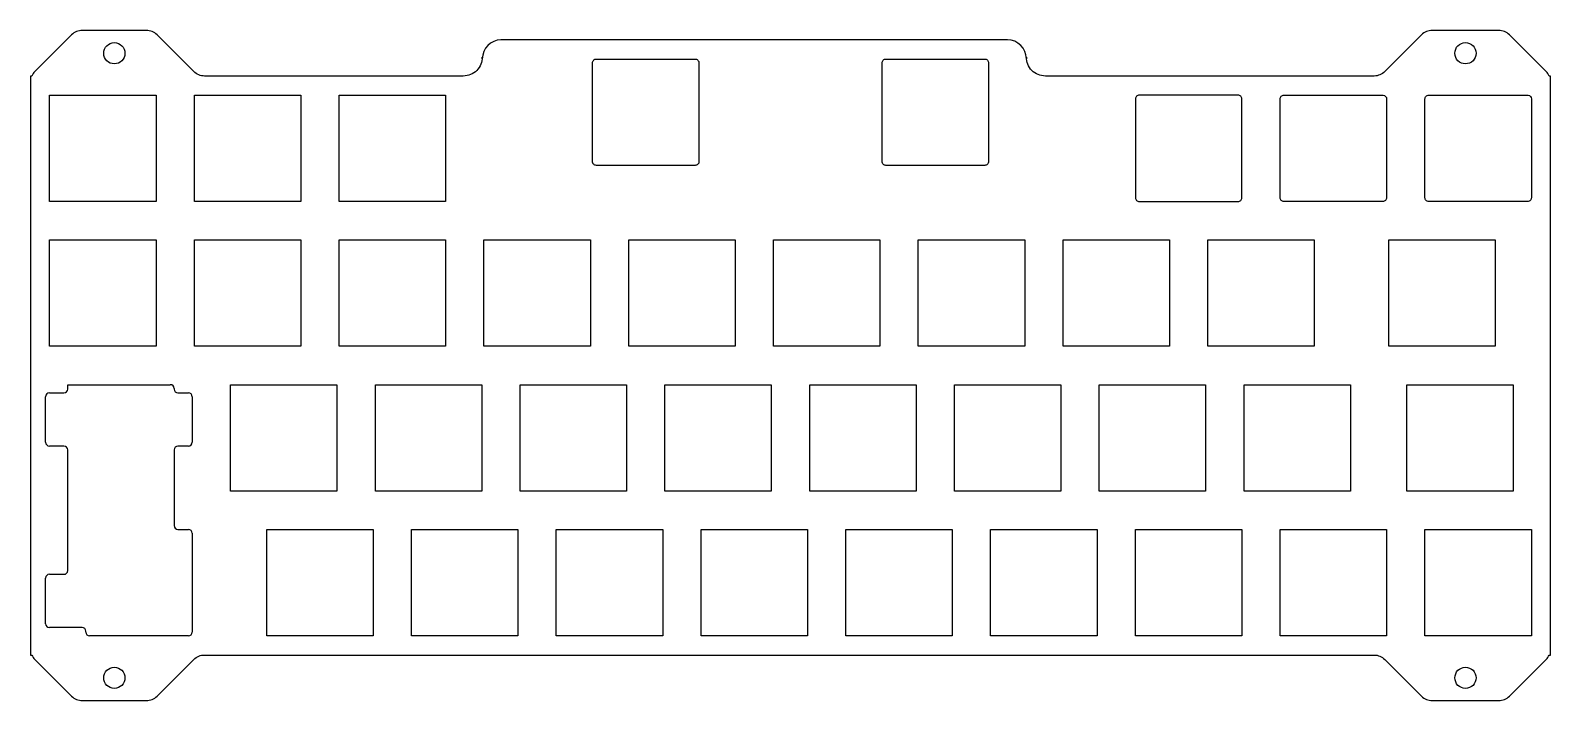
# Model space of a CAD drawing. Header units: millimetres. Extents: x -1077 to -877, y -110 to -21.
import ezdxf

# ---------------------------------------------------------------- set-up
doc = ezdxf.new("R2010")
doc.units = ezdxf.units.MM
doc.layers.get('0').update_dxf_attribs({"linetype": 'CONTINUOUS'})

msp = doc.modelspace()

# ---------------------------------------------------------------- linework, layer by layer
for p, q in [((-1074.74, -75.69), (-1074.74, -69.69)), ((-1074.24, -69.19), (-1072.33, -69.19)), ((-1071.83, -68.69), (-1071.83, -68.11)), ((-1071.83, -68.11), (-1059.83, -68.11)), ((-1059.83, -68.11), (-1059.83, -68.11)), ((-1059.83, -68.11), (-1058.33, -68.11)), ((-1057.83, -68.61), (-1057.83, -68.69)), ((-1057.33, -69.19), (-1055.95, -69.19)), ((-1055.45, -69.69), (-1055.45, -75.69)), ((-1072.33, -76.19), (-1074.24, -76.19)), ((-1071.83, -92.57), (-1071.83, -76.69, 0)), ((-1057.83, -76.69, 0), (-1057.83, -86.66, 0)), ((-1055.95, -76.19), (-1057.33, -76.19, 0)), ((-1057.33, -87.16, 0), (-1056.83, -87.16, 0)), ((-1056.83, -87.16, 0), (-1056.83, -87.16)), ((-1056.83, -87.16), (-1055.95, -87.16)), ((-1055.45, -87.66), (-1055.45, -100.66)), ((-1074.74, -99.57), (-1074.74, -93.57)), ((-1074.24, -93.07), (-1072.33, -93.07)), ((-1069.95, -100.07), (-1074.24, -100.07)), ((-1069.45, -100.66), (-1069.45, -100.57)), ((-1055.95, -101.16), (-1068.95, -101.16))]:
    msp.add_line(p, q)
for points in [[(-951.64, -22.73), (-951.64, -22.73), (-1001.8, -22.73), (-1001.8, -22.73), (-1008.8, -22.73), (-1008.8, -22.73), (-1014.82, -22.73), (-1014.82, -22.73, 0.40933), (-1017.28, -25.23), (-1017.28, -24.99, -0.414217), (-1019.78, -27.49), (-1053.83, -27.49, -0.198915), (-1055.25, -26.9), (-1060.08, -22.07, 0.198912), (-1061.49, -21.49), (-1069.91, -21.49, 0.198912), (-1071.32, -22.07), (-1076.15, -26.9, 0.090052), (-1076.56, -27.49), (-1076.74, -27.49), (-1076.74, -28.31), (-1076.74, -101.31, 0.023545), (-1076.74, -101.53), (-1076.74, -102.86, 0.004877), (-1076.74, -102.9), (-1076.74, -103.69), (-1076.56, -103.69, 0.089822), (-1076.15, -104.27), (-1071.32, -109.1, 0.198912), (-1069.91, -109.69), (-1061.49, -109.69, 0.198912), (-1060.08, -109.1), (-1055.25, -104.27, -0.198912), (-1053.83, -103.69), (-899.94, -103.69, -0.198912), (-898.53, -104.27), (-893.7, -109.1, 0.198912), (-892.28, -109.69), (-883.54, -109.69, 0.198912), (-882.13, -109.1), (-877.3, -104.27, 0.089827), (-876.89, -103.69), (-876.71, -103.69), (-876.71, -102.86), (-876.71, -101.59), (-876.71, -94.16), (-876.71, -29.9, 0.023946), (-876.71, -29.68), (-876.71, -29.59), (-876.71, -28.32, 0.004946), (-876.71, -28.28), (-876.71, -27.49), (-876.89, -27.49, 0.089768), (-877.3, -26.9), (-882.13, -22.07, 0.198912), (-883.54, -21.49), (-892.28, -21.49, 0.198912), (-893.7, -22.07), (-898.53, -26.9, -0.195753), (-899.92, -27.49), (-943.19, -27.49, -0.414214), (-945.69, -24.99), (-945.69, -25.22, 0.41418), (-948.19, -22.73)], [(-1002.27, -25.25), (-989.27, -25.25, -0.414214), (-988.77, -25.75), (-988.77, -38.75, -0.414214), (-989.27, -39.25), (-1002.27, -39.25, -0.414214), (-1002.77, -38.75), (-1002.77, -25.75, -0.414214)], [(-951.17, -39.25), (-964.17, -39.25, -0.414214), (-964.67, -38.75), (-964.67, -25.75, -0.414214), (-964.17, -25.25), (-951.17, -25.25, -0.414214), (-950.67, -25.75), (-950.67, -38.75, -0.414214)], [(-930.84, -30.01, 0.414214), (-931.34, -30.51), (-931.34, -43.51, 0.414214), (-930.84, -44.01), (-924.48, -44.01), (-924.48, -44.01), (-917.84, -44.01, 0.414214), (-917.34, -43.51), (-917.34, -30.51, 0.414214), (-917.84, -30.01)], [(-911.79, -30.01), (-898.72, -30.01, -0.37334), (-898.29, -30.51), (-898.29, -43.51, -0.414214), (-898.79, -44.01), (-903.05, -44.01), (-903.05, -44.01), (-911.79, -44.01, -0.414214), (-912.29, -43.51), (-912.29, -30.51, -0.414214)], [(-892.74, -30.01), (-879.67, -30.01, -0.37334), (-879.24, -30.51), (-879.24, -43.51, -0.414214), (-879.74, -44.01), (-892.74, -44.01, -0.414214), (-893.24, -43.51), (-893.24, -30.51, -0.414214)]]:
    msp.add_lwpolyline(points, format="xyb", close=True)
for points in [[(-1060.21, -44.01), (-1074.21, -44.01), (-1074.21, -30.01), (-1060.21, -30.01)], [(-1041.16, -30.01), (-1041.16, -44.01), (-1055.16, -44.01), (-1055.16, -30.01)], [(-1036.11, -30.01), (-1022.11, -30.01), (-1022.11, -44.01), (-1036.11, -44.01)], [(-1060.21, -49.06), (-1060.21, -63.06), (-1074.21, -63.06), (-1074.21, -49.06)], [(-1041.16, -63.06), (-1055.16, -63.06), (-1055.16, -49.06), (-1041.16, -49.06)], [(-1022.11, -49.06), (-1022.11, -63.06), (-1036.11, -63.06), (-1036.11, -49.06)], [(-1017.06, -63.06), (-1017.06, -49.06), (-1003.06, -49.06), (-1003.06, -63.06)], [(-984.01, -63.06), (-998.01, -63.06), (-998.01, -49.06), (-984.01, -49.06)], [(-964.96, -49.06), (-964.96, -63.06), (-978.96, -63.06), (-978.96, -49.06)], [(-959.91, -49.06), (-945.91, -49.06), (-945.91, -63.06), (-959.91, -63.06)], [(-940.86, -49.06), (-926.86, -49.06), (-926.86, -63.06), (-940.86, -63.06)], [(-907.81, -63.06), (-921.81, -63.06), (-921.81, -49.06), (-907.81, -49.06)], [(-884, -63.06), (-898, -63.06), (-898, -49.06), (-884, -49.06)], [(-1036.4, -68.11), (-1036.4, -82.11), (-1050.4, -82.11), (-1050.4, -68.11)], [(-1017.35, -68.11), (-1017.35, -82.11), (-1031.35, -82.11), (-1031.35, -68.11)], [(-998.3, -68.11), (-998.3, -82.11), (-1012.3, -82.11), (-1012.3, -68.11)], [(-993.25, -68.11), (-979.25, -68.11), (-979.25, -82.11), (-993.25, -82.11)], [(-960.2, -82.11), (-974.2, -82.11), (-974.2, -68.11), (-960.2, -68.11)], [(-955.15, -82.11), (-955.15, -68.11), (-941.15, -68.11), (-941.15, -82.11)], [(-936.1, -82.11), (-936.1, -68.11), (-922.1, -68.11), (-922.1, -82.11)], [(-917.05, -82.11), (-917.05, -68.11), (-903.05, -68.11), (-903.05, -82.11)], [(-881.62, -68.11), (-881.62, -82.11), (-895.62, -82.11), (-895.62, -68.11)], [(-1031.64, -101.16), (-1045.64, -101.16), (-1045.64, -87.16), (-1031.64, -87.16)], [(-1026.59, -87.16), (-1012.59, -87.16), (-1012.59, -101.16), (-1026.59, -101.16)], [(-993.54, -101.16), (-1007.54, -101.16), (-1007.54, -87.16), (-993.54, -87.16)], [(-974.49, -87.16), (-974.49, -101.16), (-988.49, -101.16), (-988.49, -87.16)], [(-969.44, -87.16), (-955.44, -87.16), (-955.44, -101.16), (-969.44, -101.16)], [(-936.39, -87.16), (-936.39, -101.16), (-950.39, -101.16), (-950.39, -87.16)], [(-917.34, -101.16), (-931.34, -101.16), (-931.34, -87.16), (-917.34, -87.16)], [(-912.29, -87.16), (-898.29, -87.16), (-898.29, -101.16), (-912.29, -101.16)], [(-879.24, -101.16), (-893.24, -101.16), (-893.24, -87.16), (-879.24, -87.16)]]:
    msp.add_lwpolyline(points, close=True)
for centre in [(-1065.7, -24.49), (-887.91, -24.49), (-1065.7, -106.69), (-887.91, -106.69)]:
    msp.add_circle(centre, 1.4)
for centre, start, end in [((-1074.24, -69.69), 90, 180), ((-1072.33, -68.69), -90, 0), ((-1058.33, -68.61), 0, 90), ((-1057.33, -68.69), 180, 270), ((-1055.95, -69.69), 0, 90), ((-1074.24, -75.69), 180, 270), ((-1055.95, -75.69), -90, 0), ((-1057.33, -76.69, 0), 90, 180), ((-1057.33, -86.66, 0), 180, 270), ((-1055.95, -87.66), 0, 90), ((-1074.24, -93.57), 90, 180), ((-1072.33, -92.57), 270, 360), ((-1074.24, -99.57), 180, 270), ((-1069.95, -100.57), 0, 90), ((-1068.95, -100.66), 180, 270), ((-1055.95, -100.66), -90, 0)]:
    msp.add_arc(centre, 0.5, start, end)
at = {"extrusion": (-1.16068e-06, -4.72146e-18, 1)}
msp.add_arc((-1072.33, -76.69, 0), 0.5, 0, 90, dxfattribs=at)

doc.saveas('drawing.dxf')
